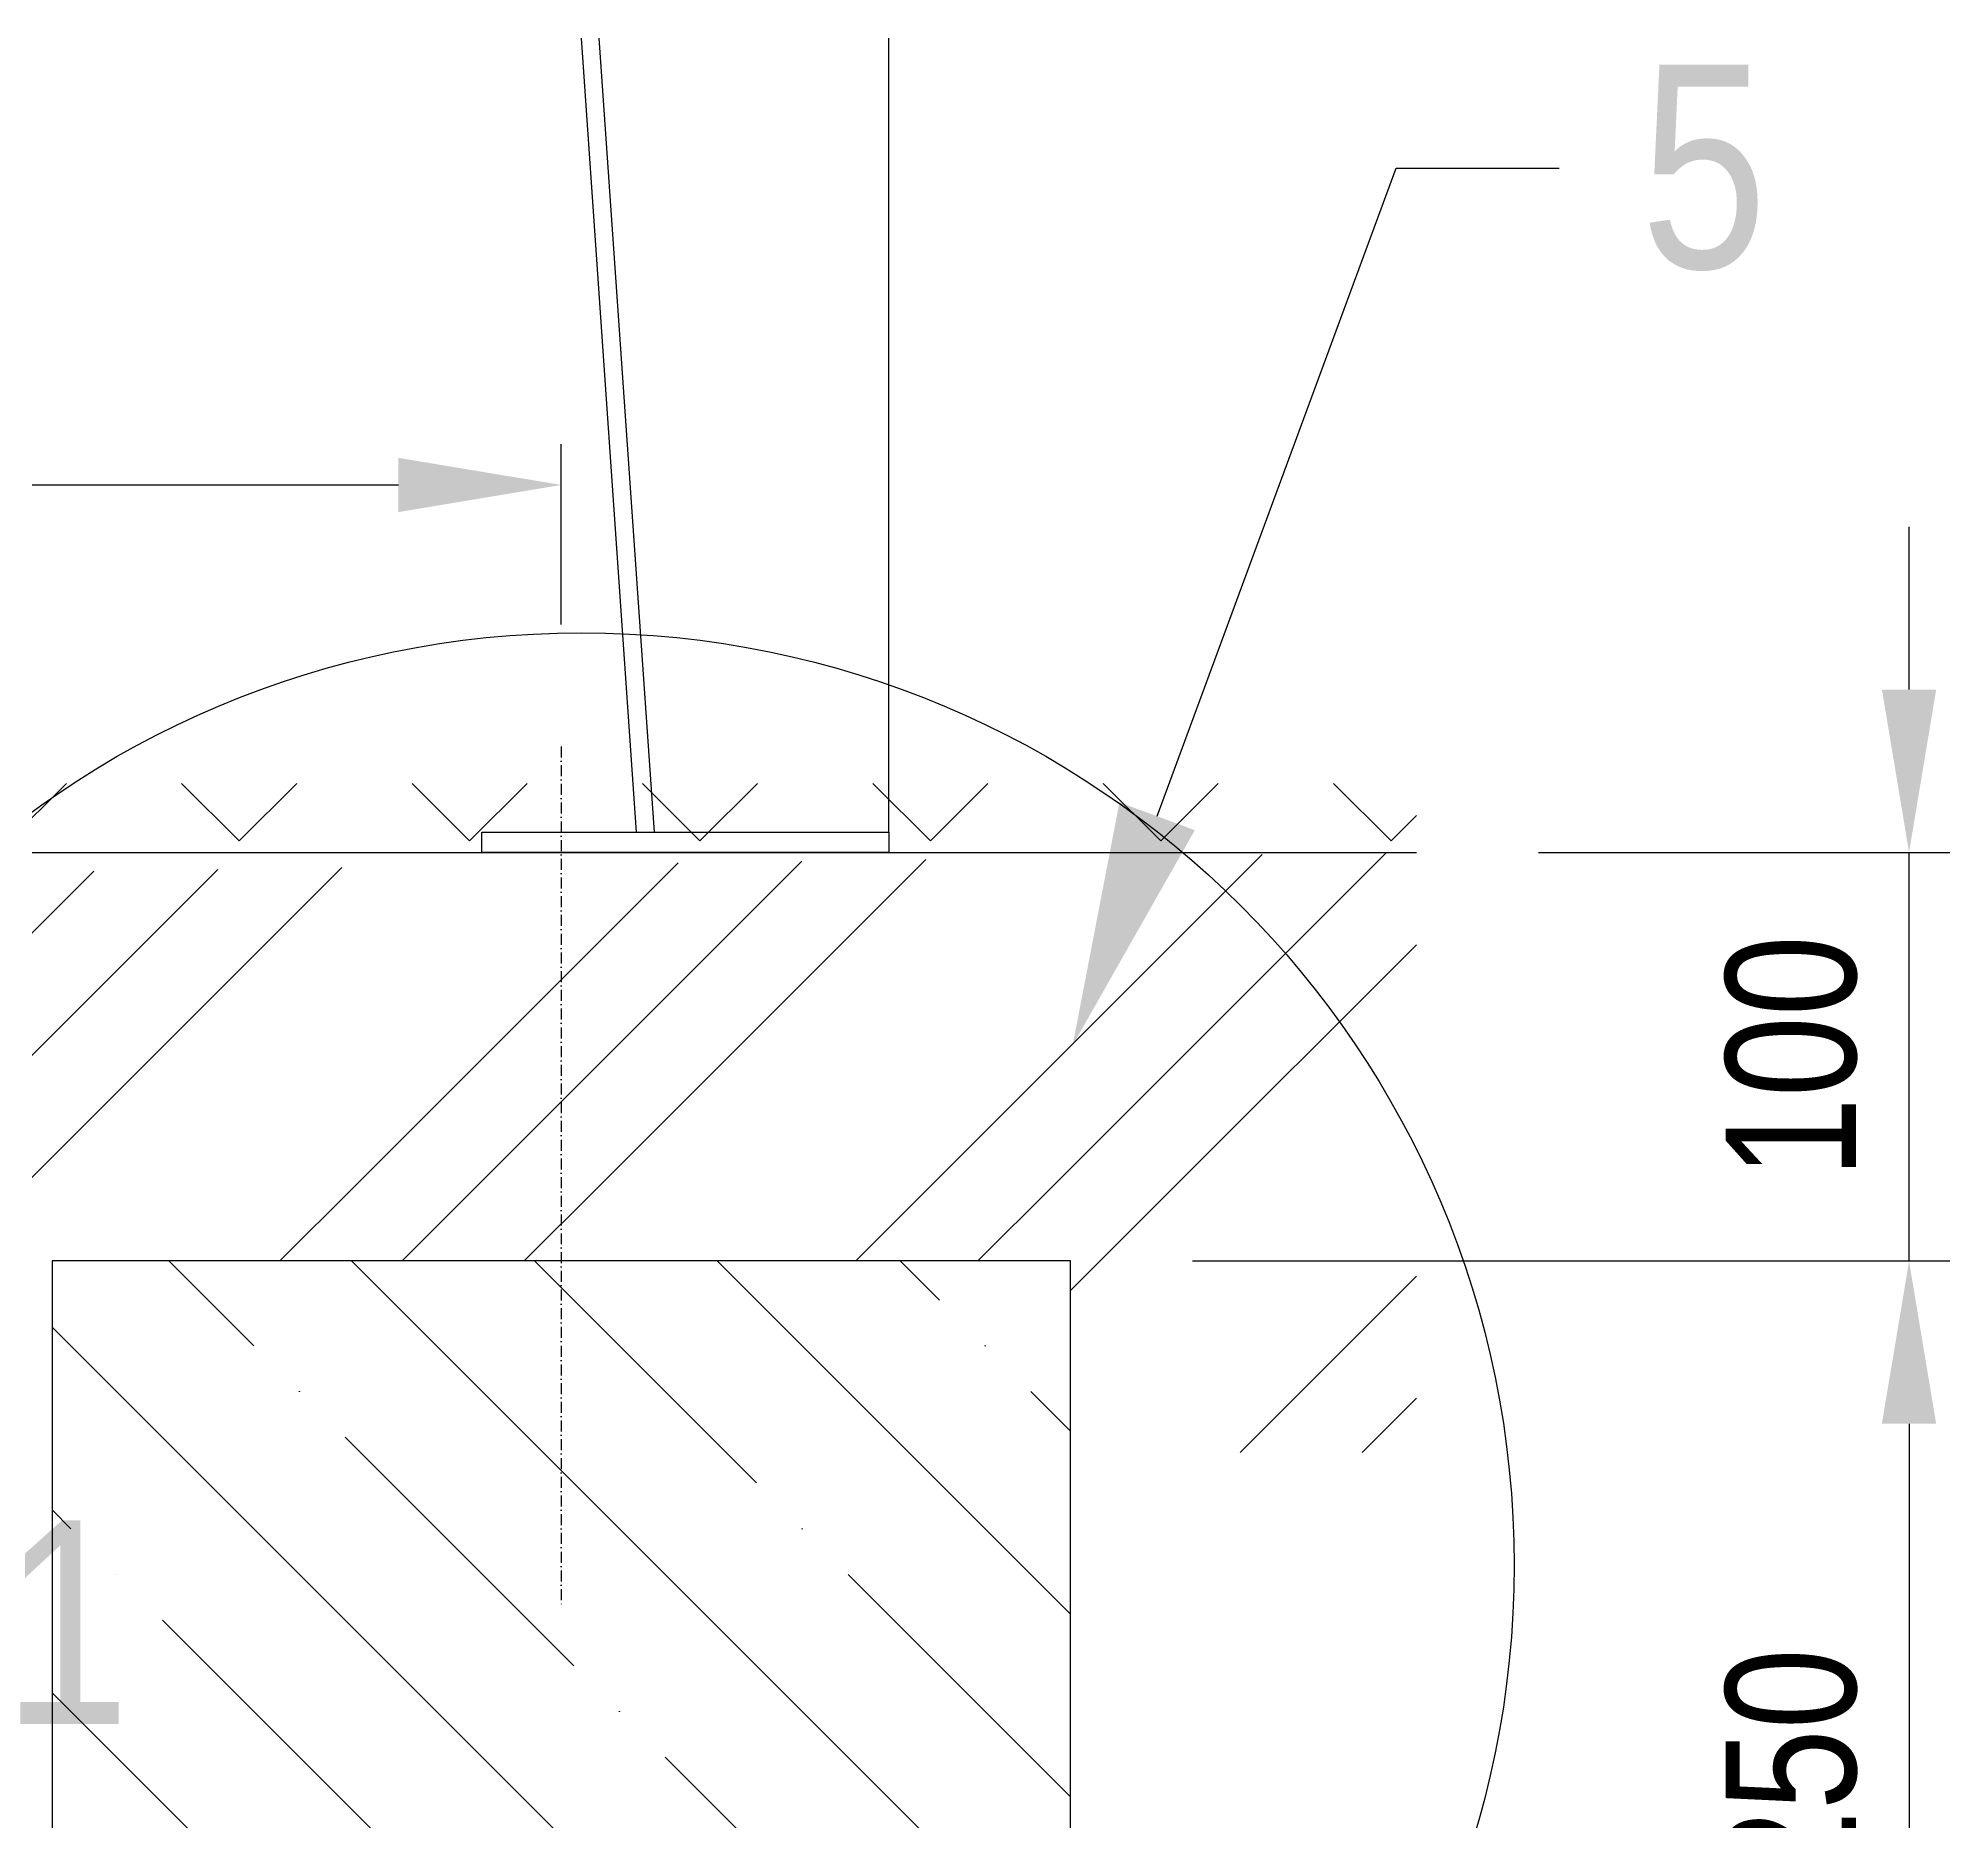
# Model space of a CAD drawing. Header units: millimetres. Extents: x 11004 to 17146, y 3085 to 7285.
# Drawn here: x 13692 to 14161.4, y 5372.3 to 5810.4 of the extents above; entities that cross this region are included whole.
import ezdxf
from ezdxf import colors
from ezdxf.entities.mleader import LeaderData, LeaderLine
from ezdxf.math import Vec2, Vec3

# ---------------------------------------------------------------- set-up
doc = ezdxf.new("R2010")
doc.units = ezdxf.units.MM
doc.header["$LTSCALE"] = 0.3
doc.linetypes.add('DashDot', pattern=[15, 9, -3, 0, -3])
doc.layers.add('SRAFY', color=251, linetype='Continuous', lineweight=13)
doc.styles.add('SEACAD_Arial', font='arial.ttf', dxfattribs={"width": 0.8})
doc.dimstyles.new('ISO-25', dxfattribs={"dimtxt": 1.6, "dimasz": 2, "dimexe": 0.5, "dimexo": 1.5, "dimtad": 1, "dimdec": 0, "dimtxsty": 'SEACAD_Arial', "dimcen": 2, "dimadec": 0, "dimazin": 0, "dimtfac": 1, "dimtdec": 0, "dimtmove": 0, "dimatfit": 3, "dimfxl": 1, "dimarcsym": 0})

# ---------------------------------------------------------------- blocks, each defined once
blk = doc.blocks.new('*D146')
at = {"color": 0, "lineweight": -2, "transparency": 16777216}
for p, q in [((13380.94, 5666.47), (13380.94, 5710.71)), ((13820.46, 5666.47), (13820.46, 5710.71)), ((13420.94, 5700.71), (13780.46, 5700.71))]:
    blk.add_line(p, q, dxfattribs=at)
at = {"color": 0, "transparency": 16777216}
for points in [[(13420.94, 5707.37), (13420.94, 5694.04), (13380.94, 5700.71)], [(13780.46, 5707.37), (13780.46, 5694.04), (13820.46, 5700.71)]]:
    blk.add_solid(points, dxfattribs=at)
at = {"layer": 'Defpoints', "color": 0, "transparency": 16777216}
for p in [(13820.46, 5700.71), (13380.94, 5636.47), (13820.46, 5636.47)]:
    blk.add_point(p, dxfattribs=at)
at = {"color": 0, "transparency": 16777216, "insert": (13600.7, 5729.55), "char_height": 32, "attachment_point": 5, "style": 'SEACAD_Arial'}
blk.add_mtext('440', dxfattribs=at)
blk = doc.blocks.new('*D147')
at = {"color": 0, "lineweight": -2, "transparency": 16777216}
for p, q in [((14024.99, 5510.1), (14161.43, 5510.1)), ((14151.43, 5470.1), (14151.43, 5300.11)), ((13975.46, 5260.11), (14161.43, 5260.11))]:
    blk.add_line(p, q, dxfattribs=at)
at = {"color": 0, "transparency": 16777216}
for points in [[(14144.76, 5470.1), (14158.09, 5470.1), (14151.43, 5510.1)], [(14144.76, 5300.11), (14158.09, 5300.11), (14151.43, 5260.11)]]:
    blk.add_solid(points, dxfattribs=at)
at = {"layer": 'Defpoints', "color": 0, "transparency": 16777216}
for p in [(13994.99, 5510.1), (13945.46, 5260.11), (14151.43, 5260.11)]:
    blk.add_point(p, dxfattribs=at)
at = {"color": 0, "transparency": 16777216, "insert": (14122.59, 5385.11), "char_height": 32, "attachment_point": 5, "rotation": 90, "style": 'SEACAD_Arial'}
blk.add_mtext('250', dxfattribs=at)
blk = doc.blocks.new('*D139')
at = {"color": 0, "lineweight": -2, "transparency": 16777216}
for p, q in [((14151.43, 5650.45), (14151.43, 5690.45)), ((14060.44, 5610.45), (14161.43, 5610.45)), ((14151.43, 5510.1), (14151.43, 5610.45)), ((13975.48, 5510.1), (14161.43, 5510.1)), ((14151.43, 5470.1), (14151.43, 5430.1))]:
    blk.add_line(p, q, dxfattribs=at)
at = {"color": 0, "transparency": 16777216}
for points in [[(14144.76, 5650.45), (14158.09, 5650.45), (14151.43, 5610.45)], [(14144.76, 5470.1), (14158.09, 5470.1), (14151.43, 5510.1)]]:
    blk.add_solid(points, dxfattribs=at)
at = {"layer": 'Defpoints', "color": 0, "transparency": 16777216}
for p in [(14030.44, 5610.45), (14151.43, 5610.45), (13945.48, 5510.1)]:
    blk.add_point(p, dxfattribs=at)
at = {"color": 0, "transparency": 16777216, "insert": (14122.59, 5560.27), "char_height": 32, "attachment_point": 5, "rotation": 90, "style": 'SEACAD_Arial'}
blk.add_mtext('100', dxfattribs=at)

msp = doc.modelspace()

# ---------------------------------------------------------------- hatches: boundary and pattern name
at = {"layer": 'SRAFY'}
h = msp.add_hatch(dxfattribs=at)
h.set_pattern_fill('TERACO', color=256, scale=20)
h.set_pattern_definition([(45, (6840, 295.79), (-28.28427, 28.28427), [20, -20]), (135, (6896.57, 295.79), (-28.28427, -28.28427), [20, -20])])
h.paths.add_polyline_path([(13635.45, 5610.45), (13635.45, 5633.48), (14030.45, 5633.48), (14030.45, 5610.46)])
h = msp.add_hatch(dxfattribs=at)
h.set_pattern_fill('GOST_GROUND', color=256, scale=10)
h.set_pattern_definition([(45, (6840, 295.79), (141.4214, -9e-15), [200]), (45, (6870, 295.79), (141.4214, -9e-15), [200]), (45, (6900, 295.79), (141.4214, -9e-15), [200])])
h.paths.add_polyline_path([(13695.44, 5462.78), (13635.44, 5456.03), (13635.45, 5604.86), (14030.45, 5610.44), (14030.45, 5463.03), (13945.48, 5463.03), (13945.48, 5510.1), (13695.44, 5510.1)])
h = msp.add_hatch(dxfattribs=at)
h.set_pattern_fill('ANSI35', color=256, scale=10, angle=90)
h.set_pattern_definition([(135, (5629, 2e-10), (-44.9013, -44.9013), []), (135, (5629, 44.9), (-44.9013, -44.9013), [79.375, -15.875, 0, -15.875])])
h.paths.add_polyline_path([(13945.44, 5510.1), (13695.45, 5510.1), (13695.46, 5260.12), (13945.47, 5260.11)])

# ---------------------------------------------------------------- linework, layer by layer
for p, q in [((13825.35, 5810.45), (13838.84, 5615.45)), ((13829.67, 5810.45), (13843.31, 5615.45)), ((13900.94, 5615.45), (13900.94, 5810.45)), ((12900.45, 5610.45), (14030.45, 5610.44))]:
    msp.add_line(p, q)
at = {"linetype": 'DashDot', "lineweight": 30}
msp.add_line((13820.46, 5636.47), (13820.46, 5425.81), dxfattribs=at)
for points in [[(13900.94, 5610.45), (13800.94, 5610.45), (13800.94, 5615.45), (13900.94, 5615.45)], [(13695.46, 5260.11), (13945.48, 5260.11), (13945.48, 5510.1), (13695.44, 5510.1)]]:
    msp.add_lwpolyline(points, close=True)
msp.add_circle((13825.44, 5435.38), 229.01)
at = {"color": 7, "linetype": 'Continuous'}
msp.add_circle((14030.45, 5610.45), 0.01, dxfattribs=at)
msp.add_circle((14030.45, 5610.45), 0.01, dxfattribs=at)

# ---------------------------------------------------------------- dimensions: what is measured, and where the dimension line sits
dim = msp.add_linear_dim(base=(13820.46, 5700.71), p1=(13380.94, 5636.47), p2=(13820.46, 5636.47), dimstyle='ISO-25', override={"dimscale": 0, "dimrnd": 10})
dim.commit()
dim.dimension.update_dxf_attribs({"geometry": '*D146', "text_midpoint": (13600.7, 5729.55)})
dim = msp.add_linear_dim(base=(14151.43, 5610.45), p1=(13945.48, 5510.1), p2=(14030.44, 5610.45), angle=90, dimstyle='ISO-25')
dim.commit()
dim.dimension.update_dxf_attribs({"geometry": '*D139', "text_midpoint": (14151.43, 5560.27), "dimtype": 160})
dim = msp.add_linear_dim(base=(14151.43, 5260.11), p1=(13994.99, 5510.1), p2=(13945.46, 5260.11), angle=90, dimstyle='ISO-25', override={"dimscale": 0})
dim.commit()
dim.dimension.update_dxf_attribs({"geometry": '*D147', "text_midpoint": (14122.59, 5385.11)})

# ---------------------------------------------------------------- leaders
ml = msp.add_multileader_mtext('Standard')
ml.set_content('5', color=256, style='SEACAD_Arial')
ml.set_leader_properties()
ml.build(insert=Vec2(0, 0))
ml.multileader.update_dxf_attribs({"text_right_attachment_type": 6, "dogleg_length": 2, "arrow_head_size": 60, "scale": 20})
ctx = ml.context
ctx.base_point, ctx.scale, ctx.char_height, ctx.arrow_head_size, ctx.landing_gap_size, ctx.plane_origin = Vec3(14065.5, 5778.53), 20, 50, 60, 20, Vec3(14651.44, 5499.3)
ctx.right_attachment = 6
notes = []
notes.append((ctx, [(1, (1, 1, 0), (14025.5, 5778.53), (1, 0), 40, [(0, [(13946.03, 5563.03)], 0, [])])]))
ctx.mtext.insert, ctx.mtext.flow_direction = Vec3(14085.5, 5803.95), 5
ml = msp.add_multileader_mtext('Standard')
ml.set_content('1', color=256, style='SEACAD_Arial')
ml.set_leader_properties()
ml.build(insert=Vec2(0, 0))
ml.multileader.update_dxf_attribs({"text_right_attachment_type": 6, "dogleg_length": 2, "arrow_head_size": 60, "scale": 20})
ctx = ml.context
ctx.base_point, ctx.scale, ctx.char_height, ctx.arrow_head_size, ctx.landing_gap_size, ctx.plane_origin = Vec3(13663.4, 5421.35), 20, 50, 60, 20, Vec3(13460.44, 5610.45)
ctx.right_attachment = 6
notes.append((ctx, [(0, (1, 1, 0), (13623.4, 5421.35), (1, 0), 40, [(0, [(13553.04, 5610.45)], 0, [])])]))
ctx.mtext.insert, ctx.mtext.flow_direction = Vec3(13683.4, 5446.35), 5
for ctx, leaders in notes:
    for number, flags, end, landing, length, lines in leaders:
        leader = LeaderData()
        leader.index, (leader.has_last_leader_line, leader.has_dogleg_vector, leader.attachment_direction) = number, flags
        leader.last_leader_point, leader.dogleg_vector, leader.dogleg_length = Vec3(end), Vec3(landing), length
        for number, points, colour, breaks in lines:
            line = LeaderLine()
            line.index, line.vertices, line.color, line.breaks = number, Vec3.list(points), colors.encode_raw_color(colour), breaks
            leader.lines.append(line)
        ctx.leaders.append(leader)

doc.saveas('drawing.dxf')
